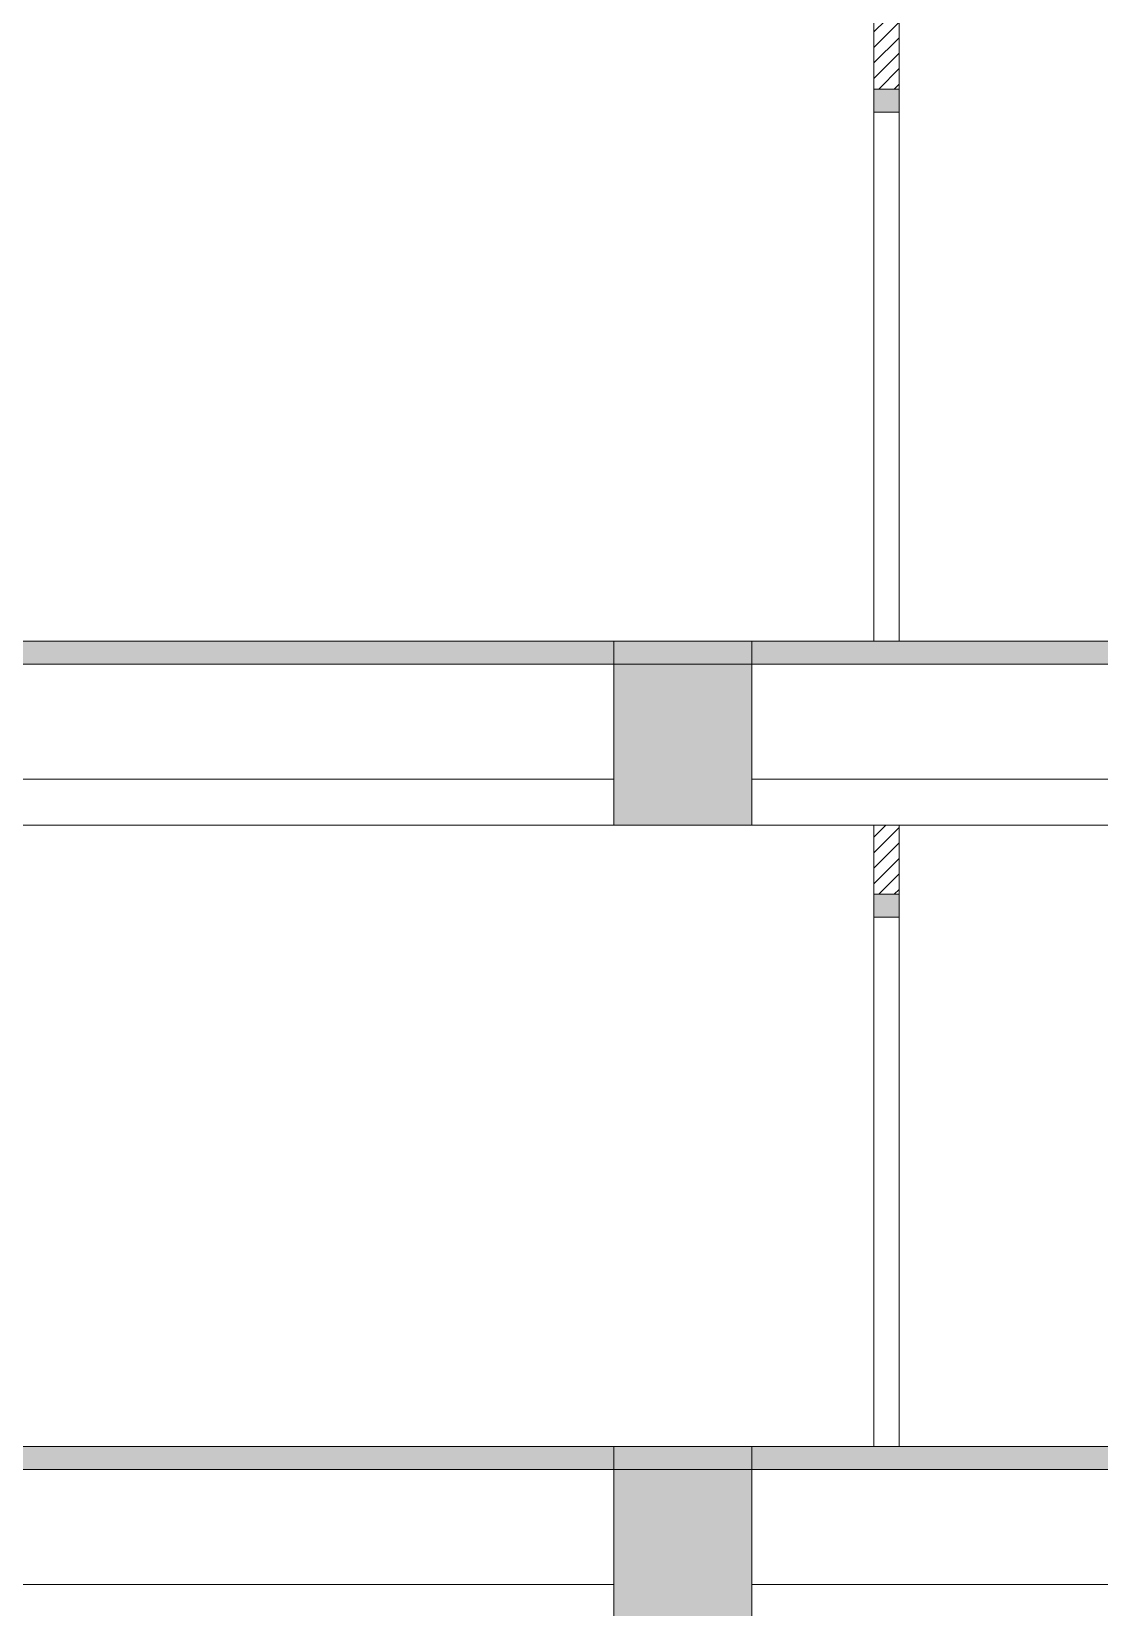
# Model space of a CAD drawing. Header units: millimetres. Extents: x -213 to 151, y -74 to 135.
# Drawn here: x 85.74 to 90.38, y -58.55 to -51.7 of the extents above; entities that cross this region are included whole.
import ezdxf

# ---------------------------------------------------------------- set-up
doc = ezdxf.new("R2010")
doc.units = ezdxf.units.MM
doc.header["$LTSCALE"] = 15

msp = doc.modelspace()

# ---------------------------------------------------------------- hatches: boundary and pattern name
at = {"linetype": 'Continuous', "lineweight": 13, "true_color": 0xb64b2b}
h = msp.add_hatch(dxfattribs=at)
h.set_pattern_fill('ANSI31', color=15, scale=0.015)
h.set_pattern_definition([(45, (-640.055973, -52.80791), (-0.0336759605, 0.0336759605), [])])
h.paths.add_polyline_path([(69.4863, -53.5473), (69.2663, -53.5473), (69.2663, -54.3473), (69.4863, -54.3473)])
h.paths.add_polyline_path([(69.4863, -51.6473), (69.2663, -51.6473), (69.2663, -51.8473), (69.3163, -51.8473), (69.4863, -51.8473)])
h.paths.add_polyline_path([(73.0663, -51.6473), (72.9563, -51.6473), (72.9563, -54.3473), (73.0663, -54.3473)])
h.paths.add_polyline_path([(80.7363, -51.6473), (80.6263, -51.6473), (80.6263, -51.9473), (80.7363, -51.9473)])
h.paths.add_polyline_path([(89.5063, -51.6473), (89.3963, -51.6473), (89.3963, -51.9473), (89.5063, -51.9473)])
h.paths.add_polyline_path([(97.1763, -51.6473), (97.0663, -51.6473), (97.0663, -54.3473), (97.1763, -54.3473)])
h.paths.add_polyline_path([(100.8663, -53.5473), (100.8163, -53.5473), (100.6463, -53.5473), (100.6463, -54.3473), (100.8663, -54.3473)])
h.paths.add_polyline_path([(100.8663, -51.6473), (100.6463, -51.6473), (100.6463, -51.8473), (100.8663, -51.8473)])
at = {"linetype": 'Continuous', "lineweight": 13}
h = msp.add_hatch(color=256, dxfattribs=at)
h.dxf.hatch_style = 1
h.paths.add_polyline_path([(89.5063, -51.9473), (89.3963, -51.9473), (89.3963, -52.0473), (89.5063, -52.0473)])
h = msp.add_hatch(color=256, dxfattribs=at)
h.dxf.hatch_style = 1
h.paths.add_polyline_path([(69.2663, -54.3473), (69.2663, -54.4473), (100.8663, -54.4473), (100.8663, -54.5473), (100.8663, -54.3473)])
h = msp.add_hatch(color=256, dxfattribs=at)
h.dxf.hatch_style = 1
h.paths.add_polyline_path([(88.2663, -55.1473), (88.8663, -55.1473), (88.8663, -54.3473), (88.2663, -54.3473)])
at = {"linetype": 'Continuous', "lineweight": 13, "true_color": 0xb64b2b}
h = msp.add_hatch(dxfattribs=at)
h.set_pattern_fill('ANSI31', color=15, scale=0.015)
h.set_pattern_definition([(45, (-640.055973, -56.30791), (-0.0336759605, 0.0336759605), [])])
h.paths.add_polyline_path([(69.4863, -57.0473), (69.2663, -57.0473), (69.2663, -57.8473), (69.4863, -57.8473)])
h.paths.add_polyline_path([(69.4863, -55.1473), (69.2663, -55.1473), (69.2663, -55.3473), (69.3163, -55.3473), (69.4863, -55.3473)])
h.paths.add_polyline_path([(73.0663, -55.1473), (72.9563, -55.1473), (72.9563, -57.8473), (73.0663, -57.8473)])
h.paths.add_polyline_path([(80.7363, -55.1473), (80.6263, -55.1473), (80.6263, -55.4473), (80.7363, -55.4473)])
h.paths.add_polyline_path([(89.5063, -55.1473), (89.3963, -55.1473), (89.3963, -55.4473), (89.5063, -55.4473)])
h.paths.add_polyline_path([(97.1763, -55.1473), (97.0663, -55.1473), (97.0663, -57.8473), (97.1763, -57.8473)])
h.paths.add_polyline_path([(100.8663, -57.0473), (100.8163, -57.0473), (100.6463, -57.0473), (100.6463, -57.8473), (100.8663, -57.8473)])
h.paths.add_polyline_path([(100.8663, -55.1473), (100.6463, -55.1473), (100.6463, -55.3473), (100.8663, -55.3473)])
at = {"linetype": 'Continuous', "lineweight": 13}
h = msp.add_hatch(color=256, dxfattribs=at)
h.dxf.hatch_style = 1
h.paths.add_polyline_path([(89.5063, -55.4473), (89.3963, -55.4473), (89.3963, -55.5473), (89.5063, -55.5473)])
h = msp.add_hatch(color=256, dxfattribs=at)
h.dxf.hatch_style = 1
h.paths.add_polyline_path([(69.2663, -57.8473), (69.2663, -57.9473), (100.8663, -57.9473), (100.8663, -58.0473), (100.8663, -57.8473)])
h = msp.add_hatch(color=256, dxfattribs=at)
h.dxf.hatch_style = 1
h.paths.add_polyline_path([(88.2663, -58.6473), (88.8663, -58.6473), (88.8663, -57.8473), (88.2663, -57.8473)])

# ---------------------------------------------------------------- linework, layer by layer
for points in [[(89.3963, -54.3473), (89.5063, -54.3473), (89.5063, -51.6473), (89.3963, -51.6473)], [(89.5063, -52.0473), (89.3963, -52.0473), (89.3963, -51.9473), (89.5063, -51.9473)], [(88.2663, -55.1473), (88.8663, -55.1473), (88.8663, -54.3473), (88.2663, -54.3473)], [(89.3963, -57.8473), (89.5063, -57.8473), (89.5063, -55.1473), (89.3963, -55.1473)], [(89.5063, -55.5473), (89.3963, -55.5473), (89.3963, -55.4473), (89.5063, -55.4473)], [(88.2663, -58.6473), (88.8663, -58.6473), (88.8663, -57.8473), (88.2663, -57.8473)]]:
    msp.add_lwpolyline(points, close=True, dxfattribs=at)
for points in [[(69.2663, -54.3473), (100.8663, -54.3473)], [(100.8663, -54.4473), (69.2663, -54.4473)], [(81.8663, -54.9473), (88.2663, -54.9473)], [(88.8663, -54.9473), (94.2663, -54.9473)], [(81.8663, -55.1473), (88.2663, -55.1473)], [(88.8663, -55.1473), (94.2663, -55.1473)], [(69.2663, -57.8473), (100.8663, -57.8473)], [(100.8663, -57.9473), (69.2663, -57.9473)], [(81.8663, -58.4473), (88.2663, -58.4473)], [(88.8663, -58.4473), (94.2663, -58.4473)]]:
    msp.add_lwpolyline(points, dxfattribs=at)

doc.saveas('drawing.dxf')
